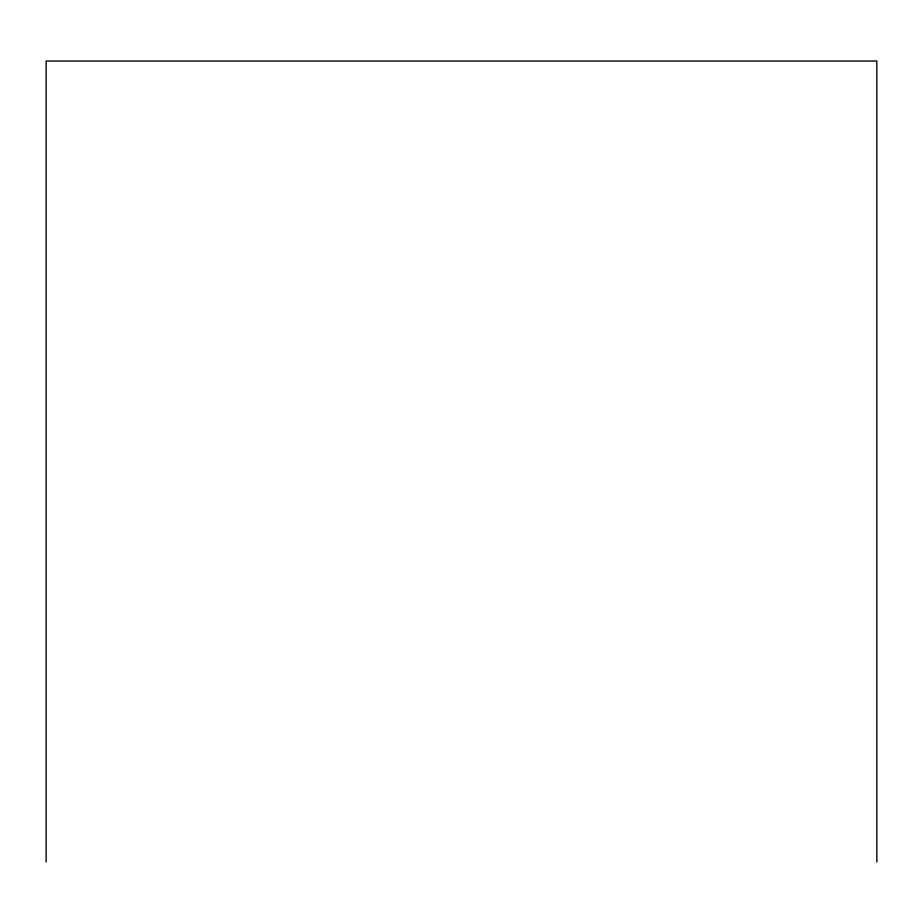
<?xml version="1.0" encoding="UTF-8"?>
<svg xmlns="http://www.w3.org/2000/svg" width="923" height="923" viewBox="0 0 923 923"><rect width="100%" height="100%" fill="white"/><g stroke="black" fill="none" stroke-linecap="round" stroke-linejoin="round"><path stroke-width="1.38" d="M876.85 861.978L876.85 61.022L46.15 61.022L46.15 861.978"/></g></svg>
